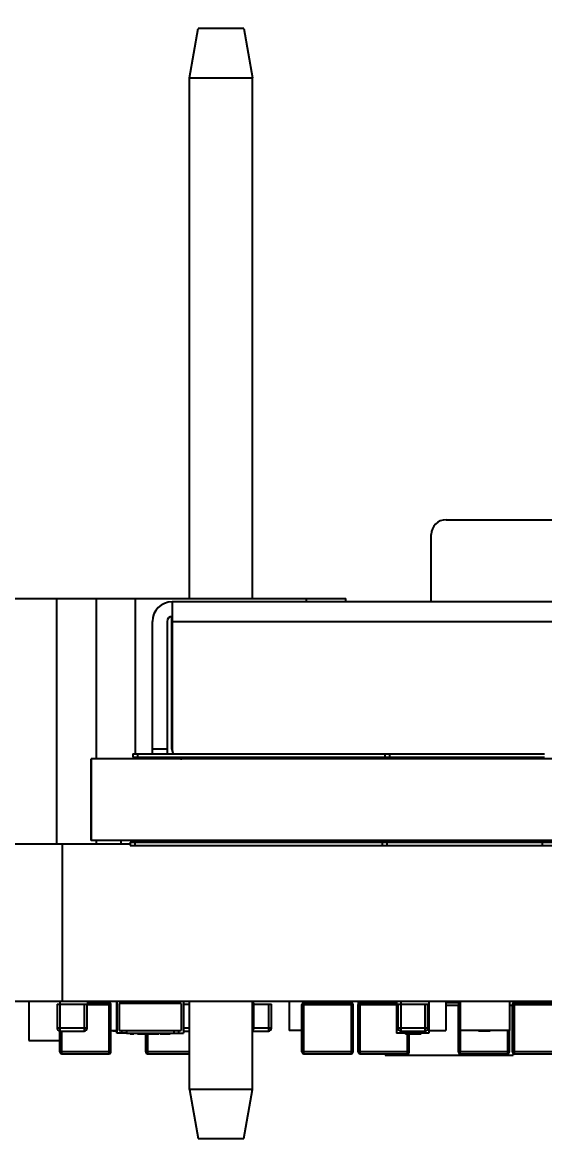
# Model space of a CAD drawing. Header units: inches. Extents: x -29 to 164, y -51 to 83.
# Drawn here: x 38.38 to 43.7, y -43.77 to -32.4 of the extents above; entities that cross this region are included whole.
import ezdxf

# ---------------------------------------------------------------- set-up
doc = ezdxf.new("R2010")
doc.units = ezdxf.units.IN
doc.header["$LTSCALE"] = 1.21
doc.header["$MEASUREMENT"] = 0
doc.header["$PDMODE"] = 3
doc.header["$PDSIZE"] = 0.3125
doc.layers.get('0').update_dxf_attribs({"linetype": 'CONTINUOUS'})
doc.layers.get('Defpoints').update_dxf_attribs({"linetype": 'CONTINUOUS'})
doc.layers.add('DIM', color=3, linetype='CONTINUOUS')
doc.styles.get("Standard").update_dxf_attribs({"font": 'txt', "width": 0.8})
doc.dimstyles.get("Standard").update_dxf_attribs({"dimtxt": 0.15625, "dimasz": 0.1875, "dimexe": 0.125, "dimexo": 0.0625, "dimgap": 0.09, "dimtad": 0, "dimtih": 1, "dimtoh": 1, "dimzin": 4, "dimdsep": 46, "dimtxsty": 'STANDARD', "dimblk": '_FILLED', "dimblk1": '_FILLED', "dimblk2": '_FILLED', "dimcen": 0.09, "dimazin": 1, "dimtp": 0.01, "dimtm": 0.01, "dimtfac": 1, "dimtofl": 0, "dimtmove": 0, "dimatfit": 3, "dimldrblk": '_FILLED', "dimfxl": 1, "dimtolj": 1, "dimtzin": 4, "dimarcsym": 0})

# ---------------------------------------------------------------- blocks, each defined once
blk = doc.blocks.new('_FILLED')
at = {"color": 0, "linetype": 'ByBlock'}
blk.add_solid([(0, 0), (-1, 0.1667), (-1, -0.1667)], dxfattribs=at)
blk = doc.blocks.new('*D25')
at = {"layer": 'Defpoints', "color": 0}
for p in [(36.6, -26.323), (57.889, -42.366), (63.921, -42.366)]:
    blk.add_point(p, dxfattribs=at)
at = {"layer": 'DIM', "color": 0, "lineweight": -2}
for p, q in [((36.663, -26.323), (64.046, -26.323)), ((63.921, -28.323), (63.921, -31.455)), ((63.921, -40.366), (63.921, -37.235)), ((57.951, -42.366), (64.046, -42.366))]:
    blk.add_line(p, q, dxfattribs=at)
at = {"layer": 'DIM', "color": 0, "lineweight": -2, "xscale": 2, "yscale": 2, "zscale": 2}
for p, rotation in [((63.921, -26.323), 90), ((63.921, -42.366), 270)]:
    blk.add_blockref('_FILLED', p, dxfattribs=dict(at, rotation=rotation))
at = {"layer": 'DIM', "color": 0, "insert": (63.921, -34.345), "char_height": 2, "attachment_point": 5, "rotation": 90}
blk.add_mtext('\\A1;16.04', dxfattribs=at)

msp = doc.modelspace()

# ---------------------------------------------------------------- linework, layer by layer
at = {"color": 7, "linetype": 'Continuous'}
for p, q in [((40.085, -32.966), (40.173, -32.466)), ((40.637, -32.466), (40.173, -32.466)), ((40.637, -32.466), (40.725, -32.966)), ((40.085, -32.966), (40.725, -32.966)), ((40.085, -38.266), (40.085, -32.966)), ((40.725, -38.266), (40.725, -32.966)), ((42.694, -37.466), (45.189, -37.466)), ((42.544, -38.301), (42.544, -37.616)), ((38.14, -38.266), (41.675, -38.266)), ((38.735, -40.766), (38.735, -38.266)), ((39.135, -38.266), (39.135, -39.901)), ((39.535, -39.85), (39.535, -38.266)), ((41.275, -38.301), (41.275, -38.266)), ((41.675, -38.301), (41.675, -38.266)), ((51.458, -38.301), (39.908, -38.301)), ((39.908, -38.301), (39.908, -39.801)), ((39.706, -38.501), (39.706, -39.801)), ((39.708, -39.85), (39.708, -38.501)), ((39.858, -38.501), (39.858, -39.85)), ((39.906, -39.801), (39.906, -38.452)), ((39.908, -38.501), (51.458, -38.501)), ((39.507, -39.85), (43.697, -39.85)), ((39.507, -39.85), (39.507, -39.884)), ((39.507, -39.884), (43.697, -39.884)), ((39.535, -39.901), (39.535, -39.884)), ((39.558, -39.884), (39.558, -39.85)), ((39.598, -39.884), (39.598, -39.901)), ((39.706, -39.801), (39.706, -39.85)), ((39.858, -39.801), (39.708, -39.801)), ((39.902, -39.884), (39.902, -39.901)), ((41.692, -39.884), (41.692, -39.901)), ((41.997, -39.884), (41.997, -39.901)), ((42.071, -39.85), (42.071, -39.884)), ((42.122, -39.884), (42.122, -39.85)), ((52.289, -39.901), (39.086, -39.901)), ((39.086, -40.732), (39.086, -39.901)), ((39.089, -40.732), (39.089, -39.901)), ((36.64, -40.766), (39.479, -40.766)), ((38.789, -40.766), (38.789, -42.366)), ((52.289, -40.732), (39.086, -40.732)), ((39.135, -40.732), (39.135, -40.766)), ((39.386, -40.732), (39.386, -40.766)), ((39.386, -40.732), (39.386, -40.766)), ((39.386, -40.732), (39.386, -40.766)), ((39.386, -40.732), (39.386, -40.766)), ((39.387, -40.732), (39.387, -40.766)), ((39.387, -40.732), (39.387, -40.766)), ((39.387, -40.732), (39.387, -40.766)), ((39.387, -40.732), (39.387, -40.766)), ((39.387, -40.732), (39.387, -40.766)), ((39.387, -40.732), (39.387, -40.766)), ((39.388, -40.732), (39.388, -40.766)), ((39.388, -40.732), (39.388, -40.766)), ((39.388, -40.732), (39.388, -40.766)), ((39.388, -40.732), (39.388, -40.766)), ((39.388, -40.732), (39.388, -40.766)), ((39.48, -40.749), (43.669, -40.749)), ((39.48, -40.749), (39.48, -40.783)), ((39.48, -40.783), (43.669, -40.783)), ((39.531, -40.783), (39.531, -40.749)), ((40.088, -40.732), (40.088, -40.749)), ((40.188, -40.732), (40.188, -40.749)), ((40.686, -40.732), (40.686, -40.749)), ((40.686, -40.732), (40.686, -40.749)), ((40.688, -40.732), (40.688, -40.749)), ((40.688, -40.732), (40.688, -40.749)), ((41.088, -40.732), (41.088, -40.749)), ((41.275, -40.749), (41.275, -40.732)), ((41.486, -40.732), (41.486, -40.749)), ((41.486, -40.732), (41.486, -40.749)), ((41.488, -40.732), (41.488, -40.749)), ((41.488, -40.732), (41.488, -40.749)), ((41.888, -40.732), (41.888, -40.749)), ((41.947, -40.732), (41.947, -40.749)), ((42.044, -40.749), (42.044, -40.783)), ((42.095, -40.783), (42.095, -40.749)), ((42.286, -40.732), (42.286, -40.749)), ((42.286, -40.732), (42.286, -40.749)), ((42.288, -40.732), (42.288, -40.749)), ((42.288, -40.732), (42.288, -40.749)), ((42.688, -40.732), (42.688, -40.749)), ((42.747, -40.749), (42.747, -40.732)), ((42.986, -40.732), (42.986, -40.749)), ((42.987, -40.732), (42.987, -40.749)), ((42.987, -40.732), (42.987, -40.749)), ((42.987, -40.732), (42.987, -40.749)), ((42.987, -40.732), (42.987, -40.749)), ((42.988, -40.732), (42.988, -40.749)), ((43.088, -40.732), (43.088, -40.749)), ((43.088, -40.732), (43.088, -40.749)), ((43.488, -40.732), (43.488, -40.749)), ((43.67, -40.749), (47.859, -40.749)), ((43.67, -40.749), (43.67, -40.783)), ((43.67, -40.783), (47.859, -40.783)), ((7.879, -42.366), (52.588, -42.366)), ((38.452, -42.366), (38.452, -42.766)), ((38.452, -42.366), (38.452, -42.766)), ((38.769, -42.671), (38.769, -42.366)), ((39.266, -42.382), (39.039, -42.382)), ((39.252, -42.366), (39.252, -42.382)), ((39.266, -42.382), (39.266, -42.882)), ((39.344, -42.366), (39.344, -42.691)), ((39.344, -42.366), (39.344, -42.691)), ((39.344, -42.366), (39.344, -42.691)), ((39.344, -42.366), (39.344, -42.691)), ((39.344, -42.366), (39.344, -42.691)), ((39.344, -42.366), (39.344, -42.691)), ((39.344, -42.366), (39.344, -42.691)), ((39.344, -42.366), (39.344, -42.691)), ((39.344, -42.366), (39.344, -42.691)), ((39.345, -42.366), (39.345, -42.691)), ((39.345, -42.366), (39.345, -42.691)), ((39.345, -42.366), (39.345, -42.691)), ((39.345, -42.366), (39.345, -42.691)), ((39.345, -42.366), (39.345, -42.691)), ((39.445, -42.366), (39.445, -42.391)), ((39.609, -42.366), (39.609, -42.373)), ((39.628, -42.391), (39.628, -42.366)), ((39.924, -42.391), (39.924, -42.366)), ((39.924, -42.366), (39.924, -42.391)), ((39.924, -42.391), (39.924, -42.366)), ((39.924, -42.366), (39.924, -42.391)), ((39.924, -42.391), (39.924, -42.366)), ((39.924, -42.366), (39.924, -42.391)), ((39.924, -42.391), (39.924, -42.366)), ((39.924, -42.366), (39.924, -42.391)), ((39.924, -42.391), (39.924, -42.366)), ((39.925, -42.366), (39.925, -42.391)), ((39.925, -42.391), (39.925, -42.366)), ((39.925, -42.366), (39.925, -42.391)), ((39.925, -42.391), (39.925, -42.366)), ((39.925, -42.366), (39.925, -42.391)), ((40.025, -42.366), (40.025, -42.691)), ((40.085, -43.266), (40.085, -42.366)), ((40.725, -43.266), (40.725, -42.366)), ((41.097, -42.366), (41.097, -42.666)), ((41.097, -42.366), (41.097, -42.666)), ((41.248, -42.382), (41.728, -42.382)), ((41.248, -42.902), (41.248, -42.382)), ((41.426, -42.382), (41.426, -42.366)), ((41.728, -42.382), (41.728, -42.882)), ((41.799, -42.366), (41.799, -42.666)), ((41.799, -42.366), (41.799, -42.666)), ((41.82, -42.382), (42.19, -42.382)), ((41.82, -42.902), (41.82, -42.382)), ((42.19, -42.366), (42.19, -42.691)), ((42.19, -42.366), (42.19, -42.691)), ((42.236, -42.671), (42.236, -42.366)), ((42.52, -42.366), (42.52, -42.691)), ((42.693, -42.366), (42.693, -42.666)), ((42.693, -42.379), (42.839, -42.379)), ((42.839, -42.366), (42.839, -42.416)), ((42.839, -42.366), (42.839, -42.666)), ((42.839, -42.382), (42.839, -42.382)), ((42.839, -42.382), (42.839, -42.882)), ((43.339, -42.366), (43.339, -42.666)), ((43.389, -42.382), (43.793, -42.382)), ((43.389, -42.902), (43.389, -42.382)), ((43.631, -42.366), (43.631, -42.382)), ((38.738, -42.397), (38.738, -42.641)), ((38.739, -42.397), (39.043, -42.397)), ((38.739, -42.397), (38.739, -42.641)), ((39.013, -42.397), (39.013, -42.671)), ((39.043, -42.641), (39.043, -42.397)), ((39.043, -42.402), (39.286, -42.402)), ((39.286, -42.882), (39.286, -42.402)), ((40, -42.391), (39.37, -42.391)), ((39.37, -42.391), (39.37, -42.666)), ((40, -42.391), (40, -42.666)), ((40.025, -42.397), (40.085, -42.397)), ((40.725, -42.397), (40.919, -42.397)), ((40.738, -42.641), (40.738, -42.397)), ((40.888, -42.397), (40.888, -42.671)), ((40.919, -42.641), (40.919, -42.397)), ((41.228, -42.402), (41.748, -42.402)), ((41.228, -42.882), (41.228, -42.402)), ((41.228, -42.402), (41.228, -42.882)), ((41.748, -42.882), (41.748, -42.402)), ((41.8, -42.402), (42.19, -42.402)), ((41.8, -42.882), (41.8, -42.402)), ((41.8, -42.402), (41.8, -42.882)), ((42.19, -42.391), (42.19, -42.391)), ((42.205, -42.397), (42.51, -42.397)), ((42.205, -42.397), (42.205, -42.641)), ((42.205, -42.397), (42.205, -42.641)), ((42.479, -42.397), (42.479, -42.671)), ((42.51, -42.641), (42.51, -42.397)), ((42.819, -42.411), (42.693, -42.411)), ((42.819, -42.402), (42.839, -42.402)), ((42.819, -42.882), (42.819, -42.402)), ((42.819, -42.402), (42.819, -42.882)), ((43.369, -42.411), (43.339, -42.411)), ((43.369, -42.402), (43.793, -42.402)), ((43.369, -42.882), (43.369, -42.402)), ((43.369, -42.402), (43.369, -42.882)), ((39.043, -42.641), (38.739, -42.641)), ((38.766, -42.882), (38.766, -42.671)), ((38.766, -42.671), (38.766, -42.882)), ((38.769, -42.671), (39.013, -42.671)), ((38.786, -42.902), (38.786, -42.671)), ((38.841, -42.674), (38.841, -42.671)), ((38.947, -42.674), (38.841, -42.674)), ((38.885, -42.674), (38.885, -42.671)), ((38.903, -42.671), (38.903, -42.674)), ((38.948, -42.671), (38.948, -42.674)), ((39.286, -42.666), (39.344, -42.666)), ((39.304, -42.667), (39.304, -42.666)), ((39.304, -42.667), (39.344, -42.667)), ((39.305, -42.667), (39.305, -42.666)), ((39.344, -42.691), (39.344, -42.691)), ((39.344, -42.691), (39.344, -42.691)), ((39.344, -42.691), (39.344, -42.691)), ((39.344, -42.691), (39.344, -42.691)), ((39.345, -42.691), (39.345, -42.691)), ((39.345, -42.691), (39.345, -42.691)), ((39.445, -42.691), (39.345, -42.691)), ((39.37, -42.666), (40, -42.666)), ((39.395, -42.691), (39.395, -42.666)), ((39.445, -42.666), (39.445, -42.691)), ((39.445, -42.691), (40.025, -42.691)), ((39.482, -42.691), (39.482, -42.701)), ((39.482, -42.691), (39.482, -42.701)), ((39.482, -42.691), (39.482, -42.701)), ((39.52, -42.701), (39.482, -42.701)), ((39.483, -42.691), (39.483, -42.701)), ((39.483, -42.691), (39.483, -42.701)), ((39.483, -42.691), (39.483, -42.701)), ((39.483, -42.691), (39.483, -42.701)), ((39.496, -42.691), (39.496, -42.701)), ((39.52, -42.691), (39.52, -42.701)), ((39.555, -42.691), (39.555, -42.701)), ((39.555, -42.691), (39.555, -42.701)), ((39.555, -42.691), (39.555, -42.701)), ((39.658, -42.701), (39.555, -42.701)), ((39.556, -42.691), (39.556, -42.701)), ((39.556, -42.691), (39.556, -42.701)), ((39.556, -42.691), (39.556, -42.701)), ((39.556, -42.691), (39.556, -42.701)), ((39.608, -42.691), (39.608, -42.701)), ((39.639, -42.882), (39.639, -42.701)), ((39.64, -42.701), (39.64, -42.882)), ((39.658, -42.691), (39.658, -42.701)), ((39.66, -42.902), (39.66, -42.691)), ((39.67, -42.691), (39.67, -42.701)), ((39.773, -42.701), (39.67, -42.701)), ((39.671, -42.691), (39.671, -42.701)), ((39.671, -42.691), (39.671, -42.701)), ((39.671, -42.691), (39.671, -42.701)), ((39.671, -42.691), (39.671, -42.701)), ((39.671, -42.691), (39.671, -42.701)), ((39.671, -42.691), (39.671, -42.701)), ((39.773, -42.691), (39.773, -42.701)), ((39.786, -42.691), (39.786, -42.701)), ((39.786, -42.691), (39.786, -42.701)), ((39.786, -42.691), (39.786, -42.701)), ((39.786, -42.691), (39.786, -42.701)), ((39.889, -42.701), (39.786, -42.701)), ((39.787, -42.691), (39.787, -42.701)), ((39.787, -42.691), (39.787, -42.701)), ((39.787, -42.691), (39.787, -42.701)), ((39.839, -42.691), (39.839, -42.701)), ((39.889, -42.691), (39.889, -42.701)), ((39.925, -42.666), (39.925, -42.691)), ((39.975, -42.691), (39.975, -42.666)), ((40.085, -42.641), (40.025, -42.641)), ((40.025, -42.671), (40.085, -42.671)), ((40.919, -42.641), (40.725, -42.641)), ((40.725, -42.671), (40.888, -42.671)), ((40.823, -42.674), (40.725, -42.674)), ((40.761, -42.674), (40.761, -42.671)), ((40.778, -42.671), (40.778, -42.674)), ((40.823, -42.671), (40.823, -42.674)), ((41.228, -42.666), (41.097, -42.666)), ((41.8, -42.666), (41.799, -42.666)), ((42.19, -42.666), (42.19, -42.666)), ((42.52, -42.691), (42.19, -42.691)), ((42.51, -42.641), (42.205, -42.641)), ((42.236, -42.671), (42.479, -42.671)), ((42.282, -42.691), (42.282, -42.701)), ((42.439, -42.701), (42.282, -42.701)), ((42.3, -42.701), (42.3, -42.902)), ((42.307, -42.674), (42.307, -42.671)), ((42.414, -42.674), (42.307, -42.674)), ((42.32, -42.882), (42.32, -42.701)), ((42.352, -42.674), (42.352, -42.671)), ((42.361, -42.691), (42.361, -42.701)), ((42.369, -42.671), (42.369, -42.674)), ((42.414, -42.671), (42.414, -42.674)), ((42.439, -42.691), (42.439, -42.701)), ((42.52, -42.666), (42.693, -42.666)), ((43.339, -42.666), (42.839, -42.666)), ((43.024, -42.667), (43.024, -42.666)), ((43.024, -42.667), (43.144, -42.667)), ((43.059, -42.667), (43.059, -42.666)), ((43.098, -42.667), (43.098, -42.666)), ((43.106, -42.666), (43.106, -42.667)), ((43.128, -42.667), (43.128, -42.666)), ((43.142, -42.667), (43.142, -42.666)), ((43.144, -42.667), (43.144, -42.666)), ((43.319, -42.666), (43.319, -42.902)), ((43.339, -42.882), (43.339, -42.666)), ((38.452, -42.766), (38.766, -42.766)), ((39.286, -42.882), (38.766, -42.882)), ((38.786, -42.902), (39.266, -42.902)), ((39.266, -42.882), (39.266, -42.902)), ((40.085, -42.882), (39.64, -42.882)), ((39.659, -42.902), (40.085, -42.902)), ((41.748, -42.882), (41.228, -42.882)), ((41.248, -42.902), (41.728, -42.902)), ((41.728, -42.882), (41.728, -42.902)), ((42.32, -42.882), (41.8, -42.882)), ((41.82, -42.902), (42.3, -42.902)), ((42.076, -42.902), (42.076, -42.916)), ((42.076, -42.916), (43.377, -42.916)), ((42.077, -42.902), (42.077, -42.916)), ((43.339, -42.882), (42.819, -42.882)), ((42.839, -42.902), (42.839, -42.882)), ((42.839, -42.902), (43.319, -42.902)), ((43.889, -42.882), (43.369, -42.882)), ((43.377, -42.897), (43.377, -42.916)), ((43.389, -42.902), (43.869, -42.902)), ((40.725, -43.266), (40.085, -43.266)), ((40.085, -43.266), (40.173, -43.766)), ((40.637, -43.766), (40.725, -43.266)), ((40.173, -43.766), (40.637, -43.766))]:
    msp.add_line(p, q, dxfattribs=at)
for centre, radius, start, end in [((42.694, -37.616), 0.15, 90, 180), ((39.908, -38.501), 0.2, 90, 180), ((39.908, -38.501), 0.05, 90, 180), ((40.006, -39.801), 0.1, 180, 198.0594), ((40.008, -39.801), 0.1, 180, 209.4289), ((40.008, -39.801), 0.1, 236.4532, 270), ((39.266, -42.402), 0.02, 0, 90), ((40.708, -42.397), 0.0305, 360, 55.394), ((41.248, -42.402), 0.02, 90, 180), ((41.248, -42.402), 0.02, 90, 180), ((41.728, -42.402), 0.02, 0, 90), ((41.82, -42.402), 0.02, 90, 180), ((41.82, -42.402), 0.02, 90, 180), ((42.839, -42.402), 0.02, 90, 180), ((42.839, -42.402), 0.02, 90, 180), ((43.389, -42.402), 0.02, 90, 180), ((43.389, -42.402), 0.02, 90, 180), ((38.769, -42.641), 0.0305, 180, 205.4929), ((38.769, -42.641), 0.0305, 180, 270), ((39.013, -42.641), 0.0305, 270, 360), ((40.708, -42.641), 0.0305, 304.6908, 360), ((40.888, -42.641), 0.0305, 270, 360), ((42.235, -42.641), 0.0305, 180, 205.4929), ((42.236, -42.641), 0.0305, 180, 270), ((42.479, -42.641), 0.0305, 270, 360), ((38.786, -42.882), 0.02, 180, 270), ((38.786, -42.882), 0.02, 180, 270), ((39.266, -42.882), 0.02, 270, 0), ((39.659, -42.882), 0.02, 180, 270), ((39.66, -42.882), 0.02, 180, 270), ((41.248, -42.882), 0.02, 180, 270), ((41.248, -42.882), 0.02, 180, 270), ((41.728, -42.882), 0.02, 270, 0), ((41.82, -42.882), 0.02, 180, 270), ((41.82, -42.882), 0.02, 180, 270), ((42.3, -42.882), 0.02, 270, 0), ((42.839, -42.882), 0.02, 180, 270), ((42.839, -42.882), 0.02, 180, 270), ((43.319, -42.882), 0.02, 270, 0), ((43.389, -42.882), 0.02, 180, 270), ((43.389, -42.882), 0.02, 180, 270)]:
    msp.add_arc(centre, radius, start, end, dxfattribs=at)

# ---------------------------------------------------------------- dimensions: what is measured, and where the dimension line sits
at = {"layer": 'DIM'}
dim = msp.add_linear_dim(base=(63.921, -42.366), p1=(36.6, -26.323), p2=(57.889, -42.366), angle=90, dimstyle='STANDARD', override={"dimtxt": 2, "dimasz": 2, "dimtih": 0, "dimtoh": 0, "dimzin": 0, "dimcen": 0.198, "dimadec": 0, "dimazin": 0, "dimtp": 0, "dimtm": 0, "dimtdec": 4, "dimtzin": 0}, dxfattribs=at)
dim.commit()
dim.dimension.update_dxf_attribs({"geometry": '*D25', "text_midpoint": (63.921, -34.345)})

doc.saveas('drawing.dxf')
